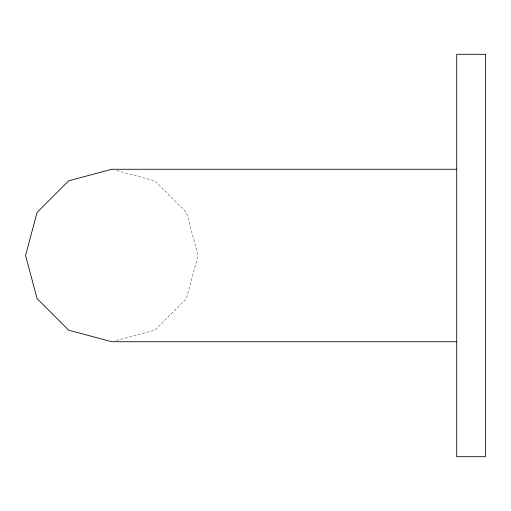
<?xml version="1.0" encoding="UTF-8"?>
<svg xmlns="http://www.w3.org/2000/svg" width="511" height="511" viewBox="0 0 511 511"><rect width="100%" height="100%" fill="white"/><g stroke="black" fill="none" stroke-linecap="round" stroke-linejoin="round"><path stroke-width="0.38" stroke-dasharray="2.56 1.92" d="M116.399 340.492L154.897 330.176L186.458 298.616L198.013 255.5L186.458 212.384L154.897 180.824L116.399 170.508"/><path stroke-width="0.77" d="M456.706 169.269L111.781 169.269L68.666 180.824L37.105 212.384L25.55 255.5L37.105 298.616L68.666 330.176L111.781 341.731L456.706 341.731M485.45 54.294L456.706 54.294L456.706 456.706L485.45 456.706L485.45 54.294"/></g></svg>
